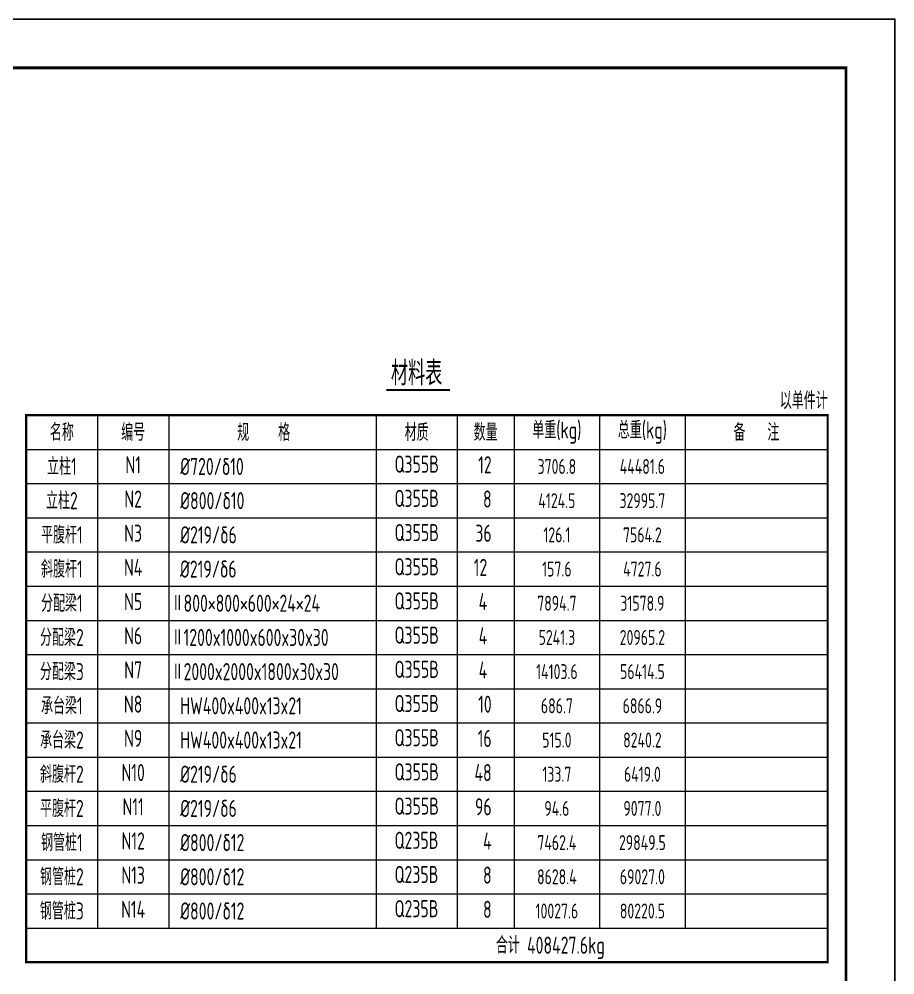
# Model space of a CAD drawing. Extents: x -2876908 to 633791, y -1383861 to 872234.
# Drawn here: x -718636 to -629033, y -1304720 to -1206893 of the extents above; entities that cross this region are included whole.
import ezdxf
from ezdxf.enums import TextEntityAlignment as Align

# ---------------------------------------------------------------- set-up
doc = ezdxf.new("R2010")
doc.units = 0
doc.header["$LTSCALE"] = 5
doc.header["$MEASUREMENT"] = 0
doc.layers.get('0').update_dxf_attribs({"linetype": 'CONTINUOUS', "lineweight": 25})
for name, color, linetype, lineweight in [('1粗实线', 1, 'CONTINUOUS', 30), ('2细实线', 5, 'CONTINUOUS', 18), ('6文本', 7, 'CONTINUOUS', 15), ('HFZT', 5, 'CONTINUOUS', 15), ('TAB_TEXT', 7, 'CONTINUOUS', 0)]:
    doc.layers.add(name, color=color, linetype=linetype, lineweight=lineweight)
doc.styles.add('TSSD_Dimension', font='tssdeng.shx', dxfattribs={"width": 0.7, "bigfont": 'hztxt.shx'})
doc.styles.add('TSSD_NORM', font='tssdeng.shx', dxfattribs={"width": 0.7, "bigfont": 'hztxt.shx'})

# ---------------------------------------------------------------- blocks, each defined once
blk = doc.blocks.new('施工设计图框')
at = {"color": 7, "linetype": 'Continuous'}
blk.add_lwpolyline([(-395.5, -13.5), (-395.5, 283.5), (24.5, 283.5), (24.5, -13.5), (-395.5, -13.5)], dxfattribs=at)
at = {"layer": '1粗实线', "color": 7, "linetype": 'Continuous', "const_width": 0.6}
blk.add_lwpolyline([(-370.5, -3.5), (-370.5, 273.5), (14.5, 273.5), (14.5, -3.5), (-370.5, -3.5)], dxfattribs=at)
at = {"layer": 'HFZT', "color": 2, "style": 'TSSD_NORM', "width": 0.7}
for tag, height, p in [('比例尺', 2.5, (7.25, 17.5)), ('图号', 2.5, (-20.49, 3.5)), ('日期', 2.5, (7.25, 3.5)), ('图名', 4, (-76.24, 0.75))]:
    blk.add_attdef(tag, text='', height=height, dxfattribs=at).set_placement(p, align=Align.MIDDLE)

msp = doc.modelspace()

# ---------------------------------------------------------------- linework, layer by layer
at = {"const_width": 208.333}
msp.add_lwpolyline([(-681064.711, -1244868.34), (-674559.315, -1244868.34)], dxfattribs=at)
at = {"layer": '1粗实线', "const_width": 233.333, "flags": 128}
msp.add_lwpolyline([(-717905.357, -1247431.542), (-717905.357, -1303431.542), (-635906.686, -1303431.542), (-635906.686, -1247431.542)], close=True, dxfattribs=at)
at = {"layer": '2细实线'}
for p, q in [((-710613.691, -1247431.542), (-710613.691, -1299931.542)), ((-703322.024, -1247431.542), (-703322.024, -1299931.542)), ((-682096.958, -1247431.542), (-682096.958, -1299931.542)), ((-673823.352, -1247431.542), (-673823.352, -1299931.542)), ((-667990.019, -1247431.542), (-667990.019, -1299931.542)), ((-659240.019, -1247431.542), (-659240.019, -1299931.542)), ((-650490.019, -1247431.542), (-650490.019, -1299931.542)), ((-717905.357, -1250931.542), (-635906.686, -1250931.542)), ((-703322.024, -1250931.542), (-635906.686, -1250931.542)), ((-717905.357, -1254431.542), (-635906.686, -1254431.542)), ((-717905.357, -1257931.542), (-635906.686, -1257931.542)), ((-717905.357, -1261431.542), (-635906.686, -1261431.542)), ((-717905.357, -1264931.542), (-635906.686, -1264931.542)), ((-717905.357, -1268431.542), (-635906.686, -1268431.542)), ((-717905.357, -1271931.542), (-635906.686, -1271931.542)), ((-717905.357, -1275431.542), (-635906.686, -1275431.542)), ((-717905.357, -1278931.542), (-635906.686, -1278931.542)), ((-717905.357, -1282431.542), (-635906.686, -1282431.542)), ((-717905.357, -1285931.542), (-635906.686, -1285931.542)), ((-717905.357, -1289431.542), (-635906.686, -1289431.542)), ((-717905.357, -1292931.542), (-635906.686, -1292931.542)), ((-717905.357, -1296431.542), (-635906.686, -1296431.542)), ((-717905.357, -1299931.542), (-635906.686, -1299931.542))]:
    msp.add_line(p, q, dxfattribs=at)

# ---------------------------------------------------------------- block references
at = {"xscale": 500, "yscale": 500, "zscale": 500}
msp.add_blockref('施工设计图框', (-641280.443, -1348642.566), dxfattribs=at)

# ---------------------------------------------------------------- texts
at = {"layer": '6文本', "style": 'TSSD_NORM', "width": 0.7}
msp.add_text('材料表', height=2500, dxfattribs=at).set_placement((-677964.867, -1243008.06), align=Align.MIDDLE)
for s, p in [('以单件计', (-635906.686, -1245931.542)), ('12', (-670287.746, -1252513.272)), ('8', (-670287.746, -1256013.272)), ('36', (-670287.746, -1259513.272)), ('12', (-670738.359, -1263013.272)), ('4', (-670738.359, -1266513.272)), ('4', (-670738.359, -1270013.272)), ('4', (-670738.359, -1273513.272)), ('10', (-670287.746, -1277013.272)), ('16', (-670287.746, -1280513.272)), ('48', (-670287.746, -1284013.272)), ('96', (-670287.746, -1287513.272)), ('4', (-670287.746, -1291013.272)), ('8', (-670287.746, -1294513.272)), ('8', (-670287.746, -1298013.272))]:
    msp.add_text(s, height=1750, dxfattribs=at).set_placement(p, align=Align.MIDDLE_RIGHT)
for s, p in [('名称', (-714259.524, -1249181.542)), ('编号', (-706967.857, -1249181.542)), ('规    格', (-693615.482, -1249195.321)), ('材质', (-677960.155, -1249195.321)), ('数量', (-670906.686, -1249181.542)), ('单重(kg)', (-663615.019, -1248945.965)), ('总重(kg)', (-654865.019, -1248945.965)), ('备   注', (-643198.352, -1249181.542)), ('立柱1', (-714259.524, -1252681.542)), ('N1', (-706967.857, -1252513.272)), ('立柱2', (-714259.524, -1256181.542)), ('N2', (-706967.857, -1256013.272)), ('平腹杆1', (-714259.524, -1259681.542)), ('N3', (-706967.857, -1259513.272)), ('斜腹杆1', (-714259.524, -1263181.542)), ('N4', (-706967.857, -1263013.272)), ('分配梁1', (-714259.524, -1266681.542)), ('N5', (-706967.857, -1266513.272)), ('分配梁2', (-714259.524, -1270181.542)), ('N6', (-706967.857, -1270013.272)), ('分配梁3', (-714259.524, -1273681.542)), ('N7', (-706967.857, -1273513.272)), ('承台梁1', (-714259.524, -1277181.542)), ('N8', (-706967.857, -1277013.272)), ('承台梁2', (-714259.524, -1280681.542)), ('N9', (-706967.857, -1280513.272)), ('斜腹杆2', (-714259.524, -1284181.542)), ('N10', (-706967.857, -1284013.272)), ('平腹杆2', (-714259.524, -1287681.542)), ('N11', (-706967.857, -1287513.272)), ('钢管桩1', (-714259.524, -1291181.542)), ('N12', (-706967.857, -1291013.272)), ('钢管桩2', (-714259.524, -1294681.542)), ('N13', (-706967.857, -1294513.272)), ('钢管桩3', (-714259.524, -1298181.542)), ('N14', (-706967.857, -1298013.272)), ('合计 408427.6kg', (-664289.635, -1301681.542))]:
    msp.add_text(s, height=1750, dxfattribs=at).set_placement(p, align=Align.MIDDLE_CENTER)
at = {"layer": '6文本', "width": 0.7}
for s, style, p in [('%%C720/δ10', 'TSSD_NORM', (-702155.357, -1252681.542)), ('Q355B', 'TSSD_NORM', (-680221.694, -1252445.965)), ('Q355B', 'TSSD_NORM', (-680221.694, -1255945.965)), ('%%C800/δ10', 'TSSD_NORM', (-702155.357, -1256181.542)), ('%%C219/δ6', 'TSSD_Dimension', (-702155.357, -1259681.542)), ('Q355B', 'TSSD_NORM', (-680221.694, -1259445.965)), ('%%C219/δ6', 'TSSD_NORM', (-702181.172, -1263181.542)), ('Q355B', 'TSSD_NORM', (-680221.694, -1262945.965)), ('Ⅱ800×800×600×24×24', 'TSSD_NORM', (-703034.028, -1266681.542)), ('Q355B', 'TSSD_NORM', (-680221.694, -1266445.965)), ('Ⅱ1200x1000x600x30x30', 'TSSD_NORM', (-703034.028, -1270181.542)), ('Q355B', 'TSSD_NORM', (-680221.694, -1269945.965)), ('Q355B', 'TSSD_NORM', (-680221.694, -1273445.965)), ('Ⅱ2000x2000x1800x30x30', 'TSSD_Dimension', (-703034.028, -1273681.542)), ('HW400x400x13x21', 'TSSD_Dimension', (-702155.357, -1277181.542)), ('Q355B', 'TSSD_NORM', (-680221.694, -1276945.965)), ('Q355B', 'TSSD_NORM', (-680221.694, -1280445.965)), ('HW400x400x13x21', 'TSSD_Dimension', (-702155.357, -1280681.542)), ('%%C219/δ6', 'TSSD_Dimension', (-702155.357, -1284181.542)), ('Q355B', 'TSSD_NORM', (-680221.694, -1283945.965)), ('%%C219/δ6', 'TSSD_NORM', (-702155.357, -1287681.542)), ('Q355B', 'TSSD_NORM', (-680221.694, -1287445.965)), ('%%C800/δ12', 'TSSD_NORM', (-702155.357, -1291181.542)), ('Q235B', 'TSSD_NORM', (-680221.694, -1290945.965)), ('%%C800/δ12', 'TSSD_NORM', (-702155.357, -1294681.542)), ('Q235B', 'TSSD_NORM', (-680221.694, -1294445.965)), ('Q235B', 'TSSD_NORM', (-680221.694, -1297945.965)), ('%%C800/δ12', 'TSSD_NORM', (-702155.357, -1298181.542))]:
    msp.add_text(s, height=1750, dxfattribs=dict(at, style=style)).set_placement(p, align=Align.MIDDLE_LEFT)
at = {"layer": 'TAB_TEXT', "style": 'TSSD_NORM', "width": 0.7}
for s, p in [('3706.8', (-663615.019, -1252681.542)), ('44481.6', (-654865.019, -1252681.542)), ('4124.5', (-663615.019, -1256181.542)), ('32995.7', (-654865.019, -1256181.542)), ('126.1', (-663615.019, -1259681.542)), ('7564.2', (-654865.019, -1259681.542)), ('157.6', (-663615.019, -1263181.542)), ('4727.6', (-654865.019, -1263181.542)), ('7894.7', (-663615.019, -1266681.542)), ('31578.9', (-654865.019, -1266681.542)), ('5241.3', (-663615.019, -1270181.542)), ('20965.2', (-654865.019, -1270181.542)), ('14103.6', (-663615.019, -1273681.542)), ('56414.5', (-654865.019, -1273681.542)), ('686.7', (-663615.019, -1277181.542)), ('6866.9', (-654865.019, -1277181.542)), ('515.0', (-663615.019, -1280681.542)), ('8240.2', (-654865.019, -1280681.542)), ('133.7', (-663615.019, -1284181.542)), ('6419.0', (-654865.019, -1284181.542)), ('94.6', (-663615.019, -1287681.542)), ('9077.0', (-654865.019, -1287681.542)), ('7462.4', (-663615.019, -1291181.542)), ('29849.5', (-654865.019, -1291181.542)), ('8628.4', (-663615.019, -1294681.542)), ('69027.0', (-654865.019, -1294681.542)), ('10027.6', (-663615.019, -1298181.542)), ('80220.5', (-654865.019, -1298181.542))]:
    msp.add_text(s, height=1531.25, dxfattribs=at).set_placement(p, align=Align.MIDDLE_CENTER)

doc.saveas('drawing.dxf')
